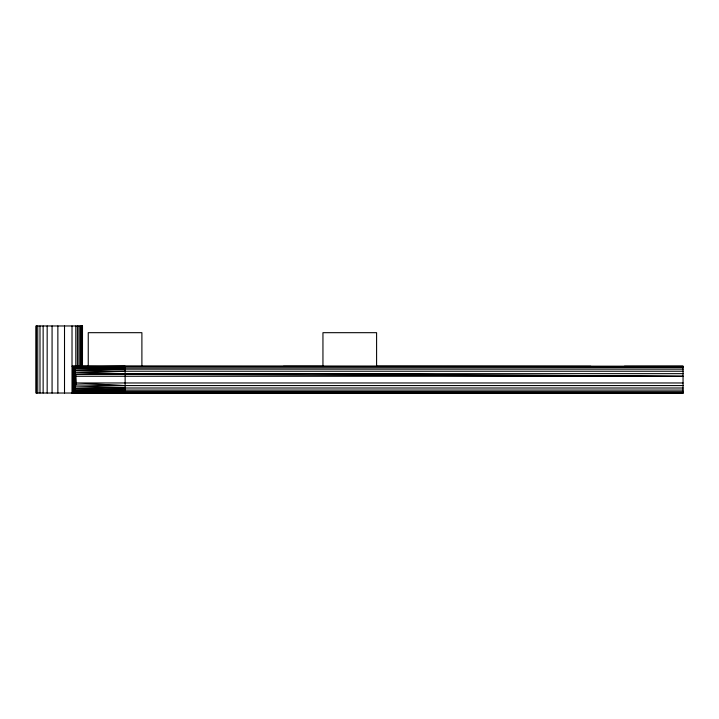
<?xml version="1.0" encoding="UTF-8"?>
<svg xmlns="http://www.w3.org/2000/svg" width="719" height="719" viewBox="0 0 719 719"><rect width="100%" height="100%" fill="white"/><g stroke="black" fill="none" stroke-linecap="round" stroke-linejoin="round"><path stroke-width="1.08" d="M82.469 325.968L82.469 366.205L82.496 325.968L35.95 325.968L35.95 393.032L683.05 393.032L683.05 366.205L72.017 366.205L72.736 366.384L72.736 392.853L72.017 393.032L72.017 325.968M683.05 392.682L72.736 392.853L683.05 393.032L72.736 392.853L73.446 392.304L73.446 366.933L72.736 366.384L75.819 366.205L683.05 366.546M125.133 393.032L73.446 392.304L74.12 391.397L74.129 367.84L73.446 366.933L125.133 366.205M683.05 391.684L74.12 391.397L75.207 388.709L75.207 370.537L74.129 367.84L683.05 367.553M590.847 366.295L376.504 366.304M683.05 390.084L125.133 390.084L75.207 388.709L75.926 382.966L75.207 370.537L125.133 369.153L683.05 369.153M74.12 391.397L125.133 390.084L74.713 390.183L74.713 369.045L125.133 369.153L74.129 367.84M683.05 371.238L125.133 371.238L75.603 372.307L125.133 373.664L683.05 373.664M75.207 388.709L125.133 387.999L683.05 387.999M125.133 373.664L75.846 374.266L75.846 384.971L125.133 385.573L683.05 385.573M73.446 392.304L125.133 391.684M72.017 393.032L86.406 392.934M283.358 366.331L322.642 366.322M624.38 366.259L683.05 366.205M75.926 376.262L683.05 376.262L311.282 373.664L75.846 374.266L683.05 376.262M683.05 382.966L75.926 382.966L125.133 385.573L75.603 386.93L125.133 387.999M72.736 366.384L125.133 366.546L125.133 392.682M73.446 366.933L125.133 367.553M75.207 370.537L125.133 371.238M376.594 366.205L376.594 332.681L322.948 332.681L322.948 366.205M141.895 366.205L141.895 332.681L88.248 332.681L88.248 366.205M82.065 325.968L82.065 366.205M81.301 325.968L81.301 366.205M80.231 325.968L80.231 366.205M78.91 325.968L78.91 366.205M77.409 325.968L77.409 366.205M75.819 325.968L75.819 366.205M64.512 325.968L64.512 393.032M57.862 325.968L57.862 393.032M52.074 325.968L52.074 393.032M47.166 325.968L47.166 393.032M43.14 325.968L43.14 393.032M39.994 325.968L39.994 393.032M37.748 325.968L37.748 393.032M36.399 325.968L36.399 393.032"/></g></svg>
